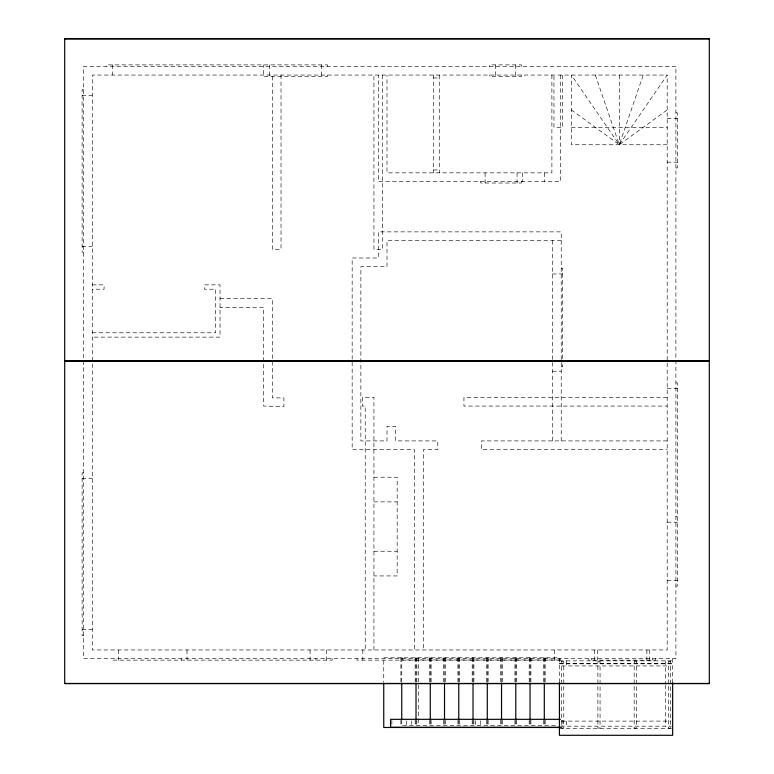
<?xml version="1.0" encoding="UTF-8"?>
<svg xmlns="http://www.w3.org/2000/svg" width="774" height="774" viewBox="0 0 774 774"><rect width="100%" height="100%" fill="white"/><g stroke="black" fill="none" stroke-linecap="round" stroke-linejoin="round"><path stroke-width="0.58" stroke-dasharray="3.87 2.9" d="M571.376 109.898L619.287 144.748L643.242 75.059M667.198 144.748L571.376 144.748L571.376 75.059L619.287 144.748L667.198 75.059L92.28 75.059L92.28 649.966L667.198 649.966L667.198 75.059M595.332 75.059L619.287 144.748L667.198 109.898M433.45 77.961L439.264 77.961M83.573 89.581L82.121 89.581L82.121 252.179L83.573 252.179M82.121 95.386L92.28 95.386M675.905 112.801L677.356 112.801L677.356 167.977L675.905 167.977M667.198 118.615L677.356 118.615M571.376 127.323L667.198 127.323M667.198 162.163L677.356 162.163M433.45 169.951L439.264 169.951M561.218 240.579L387 240.579L387 266.711L360.868 266.711L360.868 440.909L387 440.909L387 426.397L395.708 426.397L395.708 440.909L437.813 440.909L437.813 449.626L423.291 449.626L423.291 649.966M82.121 246.374L92.28 246.374M561.218 268.152L562.669 268.152L562.669 362.058M552.501 273.957L562.669 273.957M92.28 284.861L104.074 284.861L104.074 289.215L92.28 289.215M220.039 298.638L272.313 298.638L272.313 397.913L283.923 397.913L283.923 406.621L263.595 406.069L263.595 307.346L220.039 307.346M92.28 332.772L215.685 332.772L215.685 289.215L204.471 289.215L204.471 284.861L220.039 284.861L220.039 337.125L92.28 337.125M561.218 366.866L562.669 366.866L562.669 363.258M552.501 371.23L561.218 371.23M675.905 382.84L677.356 382.84L677.356 586.092L675.905 586.092M667.198 388.645L677.356 388.645M667.198 397.362L463.945 397.362L463.945 406.069L667.198 406.069M667.198 440.909L481.37 440.909L481.37 449.626L667.198 449.626M83.573 472.856L82.121 472.856L82.121 635.454L83.573 635.454M373.929 477.21L397.159 477.21L397.159 575.933L373.929 575.933M82.121 478.661L92.28 478.661M373.929 501.891L397.159 501.891M675.905 516.403L677.356 516.403M667.198 522.208L677.356 522.208M373.929 551.252L397.159 551.252M667.198 580.287L677.356 580.287M82.121 629.649L92.28 629.649M559.418 659.97L402.625 659.97L402.625 657.794M559.418 660.861L672.654 660.861M561.595 661.489L563.772 661.489L563.772 728.073L561.595 728.073L561.595 660.861M670.477 661.489L668.301 661.489L668.301 728.073L670.477 728.073L670.477 660.861M559.418 663.366L672.654 663.366M559.418 663.831L672.654 663.831M561.595 665.94L670.477 665.94M561.595 720.778L562.853 720.778L562.853 725.857L561.595 725.857M561.595 721.107L670.477 721.107M402.625 725.306L558.228 725.306M560.618 726.186L671.455 726.186M560.337 727.308L561.595 727.308M559.418 728.373L671.455 728.373M672.654 658.684L672.654 682.426M665.398 660.861L665.398 683.926M665.398 685.125L665.398 726.186M655.578 658.684L655.578 660.135L588.801 660.135L588.801 658.684M652.676 658.684L652.676 660.135M649.773 649.966L649.773 660.135M646.87 649.966L646.87 660.135M619.287 75.059L619.287 144.748M597.509 649.966L597.509 660.135M594.606 649.966L594.606 660.135M591.704 658.684L591.704 660.135M566.674 660.861L566.674 665.94M566.674 721.107L566.674 726.186M562.669 75.059L562.669 127.323L553.961 127.323L553.961 75.059M561.218 440.909L561.218 231.871L378.293 231.871L378.293 258.003L352.16 258.003L352.16 449.626L414.583 449.626L414.583 649.966M560.599 75.059L560.599 181.561L378.293 181.561L378.293 75.059M560.25 658.684L560.25 660.135L357.007 660.135L357.007 658.684M559.418 682.426L559.418 657.794L383.749 657.794L383.749 681.826M554.445 649.966L554.445 660.135M552.501 240.579L552.501 440.909M551.891 75.059L551.891 172.854L387 172.854L387 75.059M545.167 657.794L545.167 681.826M545.167 720.275L545.167 725.074M544.383 172.854L544.383 181.561M544.296 657.794L544.296 681.826M544.296 720.275L544.296 727.483M543.445 657.794L543.445 681.826M543.445 720.275L543.445 725.074M530.906 657.794L530.906 681.826M530.906 720.275L530.906 725.074M530.045 657.794L530.045 681.826M530.045 720.275L530.045 727.483M529.193 657.794L529.193 681.826M529.193 720.275L529.193 725.074M522.605 172.854L522.605 181.561M521.434 66.351L521.434 64.9L489.497 64.9L489.497 66.351M521.434 75.059L521.434 76.51L489.497 76.51L489.497 75.059M521.405 181.561L521.405 183.012L480.751 183.012L480.751 181.561M517.051 172.854L517.051 183.012M516.655 657.794L516.655 681.826M516.655 720.275L516.655 725.074M515.794 657.794L515.794 681.826M515.794 720.275L515.794 727.483M515.629 64.9L515.629 76.51M514.942 657.794L514.942 681.826M514.942 720.275L514.942 725.074M502.403 657.794L502.403 681.826M502.403 720.275L502.403 725.074M501.533 657.794L501.533 681.826M501.533 720.275L501.533 727.483M500.681 657.794L500.681 681.826M500.681 720.275L500.681 725.074M495.302 64.9L495.302 76.51M488.142 657.794L488.142 681.826M488.142 720.275L488.142 725.074M487.281 657.794L487.281 681.826M487.281 720.275L487.281 727.483M486.43 657.794L486.43 681.826M486.43 720.275L486.43 725.074M485.104 172.854L485.104 183.012M480.586 720.778L480.586 725.857M475.507 720.778L475.507 725.857M473.891 657.794L473.891 681.826M473.891 720.275L473.891 725.074M473.03 657.794L473.03 681.826M473.03 720.275L473.03 727.483M472.179 657.794L472.179 681.826M472.179 720.275L472.179 725.074M459.64 657.794L459.64 681.826M459.64 720.275L459.64 725.074M458.769 657.794L458.769 681.826M458.769 720.275L458.769 727.483M457.927 657.794L457.927 681.826M457.927 720.275L457.927 725.074M445.389 657.794L445.389 681.826M445.389 720.275L445.389 725.074M444.518 657.794L444.518 681.826M444.518 720.275L444.518 727.483M443.666 657.794L443.666 681.826M443.666 720.275L443.666 725.074M439.264 75.059L439.264 172.854M433.45 75.059L433.45 172.854M431.128 657.794L431.128 681.826M431.128 720.275L431.128 725.074M430.267 657.794L430.267 681.826M430.267 720.275L430.267 727.483M429.415 657.794L429.415 681.826M429.415 720.275L429.415 725.074M418.589 657.794L418.589 725.074M416.876 657.794L416.876 681.826M416.876 720.275L416.876 725.074M416.015 657.794L416.015 681.826M416.015 720.275L416.015 727.483M415.164 657.794L415.164 681.826M415.164 720.275L415.164 725.074M411.768 720.778L411.768 725.857M406.689 720.778L406.689 725.857M401.754 657.794L401.754 681.826M401.754 720.275L401.754 727.483M400.903 657.794L400.903 681.826M400.903 720.275L400.903 725.074M391.886 720.459L391.886 726.167M382.646 75.059L382.646 249.276L373.929 249.276L373.929 75.059M373.929 649.966L373.929 397.362L362.319 397.362L362.319 406.069L365.222 406.069L365.222 649.966M362.812 649.966L362.812 660.135M332.191 658.684L332.191 660.135L112.607 660.135L112.607 658.684M327.479 66.351L327.479 64.9L106.802 64.9L106.802 66.351M327.479 75.059L327.479 76.51L263.595 76.51L263.595 64.9M326.386 649.966L326.386 660.135M321.665 64.9L321.665 76.51M315.86 658.684L315.86 660.135M310.055 649.966L310.055 660.135M281.02 75.059L281.02 249.276L272.313 249.276L272.313 75.059M269.4 64.9L269.4 76.51M187.018 649.966L187.018 660.135M181.203 658.684L181.203 660.135M118.422 649.966L118.422 660.135M112.607 64.9L112.607 75.059M675.905 66.351L83.573 66.351L83.573 658.684L675.905 658.684L675.905 66.351M600.063 661.489L597.886 661.489L597.886 728.073L600.063 728.073L600.063 661.489M636.363 661.489L634.187 661.489L634.187 728.073L636.363 728.073L636.363 661.489"/><path stroke-width="1.16" d="M64.697 38.855L709.303 38.855M64.697 361.003L709.303 361.003M64.697 361.158L709.303 361.158M64.697 361.313L709.303 361.313M64.697 683.452L709.303 683.452M560.395 719.327L390.628 719.327L390.628 727.308L560.395 727.308M559.418 727.483L383.749 727.483L383.749 683.026M672.654 682.707L672.654 735.3L559.418 735.3L559.418 682.707M544.296 683.026L544.296 719.065M530.045 683.026L530.045 719.065M515.794 683.026L515.794 719.065M501.533 683.026L501.533 719.065M487.281 683.026L487.281 719.065M473.03 683.026L473.03 719.065M458.769 683.026L458.769 719.065M444.518 683.026L444.518 719.065M430.267 683.026L430.267 719.065M416.015 683.026L416.015 719.065M401.754 683.026L401.754 719.065M709.303 38.7L64.697 38.7L64.697 683.616L709.303 683.616L709.303 38.7"/></g></svg>
